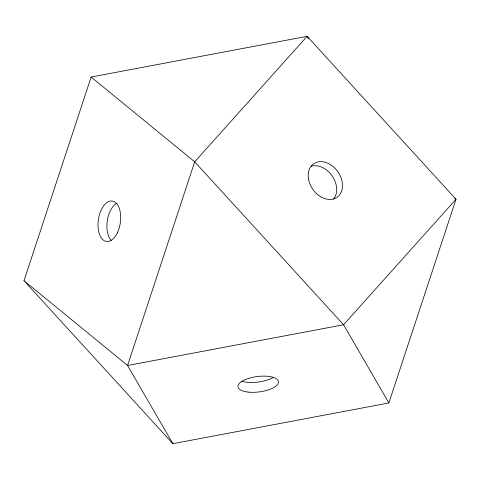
<?xml version="1.0" encoding="UTF-8"?>
<svg xmlns="http://www.w3.org/2000/svg" width="480" height="480" viewBox="0 0 480 480"><rect width="100%" height="100%" fill="white"/><g stroke="black" fill="none" stroke-linecap="round" stroke-linejoin="round"><path stroke-width="0.72" d="M24 280.728L91.128 77.046L307.128 36.318L456 199.272L388.872 402.954L172.872 443.682L24 280.728L127.572 365.49L172.872 443.682M454.842 198.324L456 199.272L343.572 324.762L127.572 365.49L194.7 161.808L307.128 36.318L308.628 38.904M91.128 77.046L194.7 161.808L343.572 324.762L388.872 402.954M111.114 240.36A20.424 11.082 -81.8 0 1 107.328 220.548A20.424 11.082 -81.8 0 1 116.874 203.172M272.898 377.532A20.424 7.752 -7.2 0 1 241.638 381.174M311.094 166.254A20.424 15.306 55.1 0 1 332.244 176.034A20.424 15.306 55.1 0 1 333.582 199.158M117.33 232.884A20.424 11.082 -81.8 0 0 112.344 201.066A20.424 11.082 -81.8 0 0 98.376 229.86A20.424 11.082 -81.8 0 0 117.33 232.884M248.082 392.076A20.424 7.752 -7.2 0 0 278.508 382.026A20.424 7.752 -7.2 0 0 248.07 378.558A20.424 7.752 -7.2 0 0 248.082 392.076M308.52 179.148A20.424 15.306 55.1 0 0 336.624 197.562A20.424 15.306 55.1 0 0 330.9 164.91A20.424 15.306 55.1 0 0 308.52 179.148"/></g></svg>
